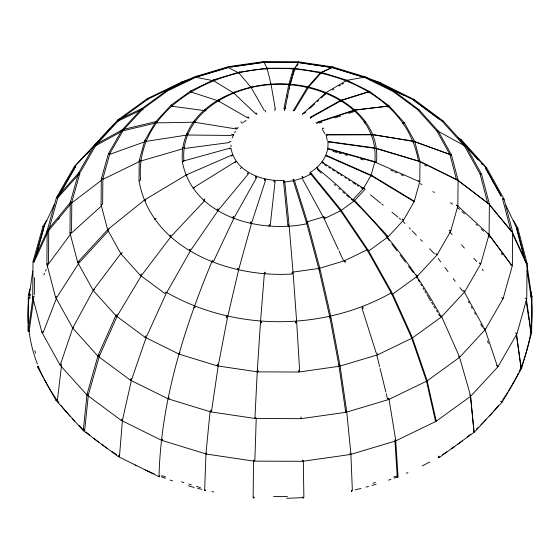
<?xml version="1.0" encoding="UTF-8"?>
<svg xmlns="http://www.w3.org/2000/svg" width="560" height="560" viewBox="0 0 560 560"><rect width="100%" height="100%" fill="white"/><g stroke="black" fill="none" stroke-linecap="round" stroke-linejoin="round"><path stroke-width="0.84" d="M74.767 167.566L74.774 166.334L95.193 144.718L122.724 129.591L156.31 121.527M29.953 288.953L28.329 294.756L28 331.093L29.568 330.372M29.855 298.557L29.89 294.252L28.329 294.756M513.716 220.752L517.881 228.249L527.058 263.242L526.743 298.886L516.929 333.816L498.015 366.688L470.715 396.235L436.079 421.33L395.444 441.007L350.364 454.503L302.582 461.3L253.925 461.146L206.262 454.034L161.434 440.251L121.149 420.315L86.975 395.003L60.207 365.274L41.881 332.283L32.704 297.297L33.026 261.646L42.833 226.723L46.277 220.745M34.286 294.84L34.44 277.564M458.038 137.389L461.538 139.979L486.759 167.986L504.021 199.073L512.666 232.043L512.365 265.629L503.125 298.543L485.296 329.511L459.578 357.357L426.944 381.003L388.654 399.539L346.185 412.251L301.154 418.663L255.311 418.509L210.406 411.817L168.161 398.825L130.207 380.044L98.007 356.188L72.786 328.181L55.524 297.101L46.872 264.131L47.173 230.545L56.42 197.631L74.242 166.663L101.353 137.809M370.244 79.646L380.163 82.698L414.337 99.61L443.331 121.086L466.039 146.307L481.586 174.293L489.377 203.98L489.104 234.227L480.781 263.858L464.73 291.746L441.567 316.82L412.188 338.107L377.706 354.795L339.465 366.247L298.921 372.015L257.642 371.882L217.21 365.855L179.172 354.158L144.998 337.246L116.004 315.77L93.296 290.549L77.749 262.556L69.958 232.876L70.231 202.629L78.554 172.998L94.605 145.11L117.768 120.036L147.147 98.749L181.622 82.061L189.938 79.569M71.533 231.294L71.799 202.132L80.059 172.718L78.554 172.998M101.08 204.729L101.311 178.99L108.395 153.762L122.052 130.025L141.771 108.682L166.782 90.566L196.126 76.356L228.676 66.612L263.186 61.698L298.326 61.817L332.745 66.948L365.113 76.902L394.205 91.294L418.887 109.578L438.214 131.047L451.444 154.868L458.073 180.138L457.842 205.877L450.758 231.098L437.101 254.842L417.382 276.178L392.371 294.301L391.377 292.789C322.875 331.499 234.164 331.422 165.956 292.061L164.948 293.566L140.266 275.289L120.939 253.82L107.709 229.999L101.08 204.729L102.648 204.001L102.879 178.486L109.9 153.489L123.438 129.955L142.982 108.808L141.771 108.682M139.034 180.775L139.216 160.517L144.788 140.665L155.54 121.989L171.052 105.196L190.736 90.93L213.829 79.751L239.449 72.086L266.602 68.222L294.252 68.306L321.342 72.345L346.815 80.178L369.705 91.511L389.13 105.896L404.341 122.787L414.757 141.54L419.972 161.42L419.79 181.678L414.211 201.53L403.466 220.206L387.947 236.999L368.27 251.265L367.276 249.753L344.435 260.806L319.109 268.387L292.257 272.209L292.404 273.98C230.293 278.138 151.046 249.536 139.034 180.775L140.602 180.047C134.575 111.72 207.529 72.275 266.742 68.754C328.16 64.638 406.525 92.918 418.397 160.916L419.972 161.42M182.364 161.931C178.339 106.666 243.145 79.961 289.646 84.203C330.771 86.688 381.633 115.136 376.404 162.561L374.836 161.826C379.869 107.527 316.281 80.717 270.676 84.672C230.069 86.94 179.711 114.408 183.932 161.21L182.364 161.931C192.675 216.328 259.644 233.996 307.132 223.678L306.677 221.956L324.1 216.741L324.835 218.379L340.795 210.651L354.396 200.795L365.12 189.189L363.734 188.02L371.042 175.322L374.836 161.826M231 146.818L231.021 145.068M229.411 148.925L230.972 148.204C235.242 171.766 262.36 181.937 283.857 180.341L284.004 182.105L293.671 180.733L302.792 178.003L311.01 174.02L310.016 172.508C320.761 166.187 329.336 154.49 327.845 141.533L329.42 142.037M438.256 457.268L439.243 457.548L474.551 431.97L502.383 401.842L521.675 368.326L531.671 332.717L532 296.373L530.691 291.396M497.518 366.744L484.778 328.608M204.638 490.525L205.961 453.614L210.112 411.271L211.512 411.257L218.19 366.149M265.692 273.182L264.397 272.972L260.47 322.28L257.271 371.252L254.933 418.019L256.249 417.809L254.863 460.439L253.54 460.768L253.148 497.819L254.471 497.434M159.026 476.434C160.874 401.793 183.715 329.476 212.128 261.037L213.423 261.625M145.544 141.477L187.096 135.023L187.201 133.63M119.483 456.316L122.395 420.973M464.205 290.843L464.142 291.585L484.764 329.462M264.747 273.889L264.908 272.125M269.248 226.289L269.416 224.525M260.827 323.05L260.995 321.286M274.162 182.077L274.323 180.313M257.642 371.882L257.803 370.118M255.311 418.509L255.416 417.333M254.03 459.97L253.925 461.146L254.086 460.614M253.638 496.965L253.533 498.141L253.701 497.609M83.321 430.269L86.968 394.513L98.035 355.586L116.081 315.049M84.665 430.696L88.228 395.843M270.291 224.714L275.1 181.37L273.833 180.957M61.425 366.317L57.358 400.582L56.133 399.973M33.593 299.523L29.12 331.632L28.287 330.715L33.005 296.87L33.831 297.829M29.372 294.833L32.746 271.068M227.36 318.22L218.316 365.295L216.937 365.176M283.892 108.745L288.701 84.91M284.991 109.06L289.975 84.343L294.602 68.397L298.683 61.887L297.381 62.517M285.292 108.612L285.635 106.911M287.525 97.559L287.861 95.865M289.233 89.061L289.576 87.36M122.465 420.112L131.334 380.681M371.686 175.945L371.798 175.462L326.613 155.505L326.438 155.953L371.686 175.945L413.469 201.271L413.462 200.718M436.429 254.569L436.576 253.932M227.717 316.519L238.777 269.297L237.454 268.891M142.45 108.353L118.377 119.735L118.041 121.002L140.497 110.383M237.664 269.85L238.126 268.128M250.53 223.496L250.999 221.774M226.415 317.919L226.877 316.197M264.516 180.635L264.985 178.92M217.21 365.855L217.672 364.133M210.406 411.817L210.868 410.095M206.262 454.034L206.57 452.893M205.254 489.748L204.939 490.896L205.415 490.406M239.008 268.45L251.643 222.943L250.362 222.404M35.7 255.934L43.841 226.947L54.117 204.932M35.749 257.019L43.876 228.095M49.21 228.368L57.918 197.358L56.42 197.631M232.323 137.886L233.786 134.176M88.312 394.989L99.351 356.181L117.341 315.756M288.946 84.07L293.314 69.013L294.602 68.397M289.919 85.659L292.341 77.322M292.824 75.649L294.518 69.811L295.876 67.655M294.091 68.838L294.252 68.306M289.478 84.735L289.646 84.203M229.978 66.983L263.326 62.237L298.158 62.349L298.326 61.817M284.662 108.892L284.501 110.656M251.909 222.117L265.363 180.908M459.018 357.224L459.305 356.391L441.651 316.652M131.523 379.841L146.314 337.043M309.897 173.971L310.156 173.264L311.003 173.04L340.235 208.985M43.127 332.654L56.455 298.263M43.841 274.918L44.513 273.343M45.521 270.984L46.2 269.409M47.208 267.043L47.88 265.468M33.404 261.275L47.243 230.86M33.985 262.339L47.425 232.785M402.696 219.842L402.941 219.303M146.678 336.252L166.264 293.363M212.184 262.017L212.933 260.386M232.925 218.078L233.674 216.447M194.04 307.965L194.789 306.327M255.451 177.849L256.2 176.218M179.172 354.158L179.921 352.527M168.161 398.825L168.91 397.194M161.931 439.159L161.434 440.251L162.183 439.852M159.733 475.748L159.236 476.84L118.174 456.519L83.328 430.703L56.035 400.4L37.359 366.765L38.36 366.135M322.238 163.268L323.015 162.064M379.666 83.783L380.163 82.698L379.407 83.097L413.329 99.883L442.106 121.198L464.646 146.23L480.074 174.013L487.802 203.476L489.377 203.98M213.794 260.841L233.786 218.477M441.294 315.854L440.958 316.568C410.214 259.371 367.661 208.999 317.1 168.315L317.744 167.979M147.161 99.729L147.756 98.532M438.711 457.506L439.236 456.568M234.584 216.937L256.683 177.464L255.479 176.687M166.691 292.614L190.61 250.481L189.385 249.718M59.584 194.096L75.166 167.027M58.786 195.853L75.628 166.593L74.242 166.663L75.166 167.433M80.486 171.976L95.984 145.04L118.972 120.155L117.768 120.036L118.573 120.939M234.612 132.741L235.438 131.313M191.464 90.692L190.75 91.917L217.28 100.555M117.796 315.007L141.61 275.275M293.195 110.887L307.251 87.549M294.455 110.537L308.532 87.171L321.545 72.478L332.983 67.06L320.992 72.541M296.772 66.213L298.13 64.057M56.763 297.465L78.519 263.662M218.911 99.631L218.113 100.821L247.828 117.929M189.294 250.684L190.302 249.179M217.105 210.252L218.106 208.747M247.303 173.817L248.304 172.312M144.998 337.246L146.006 335.741M130.207 380.044L131.215 378.539M121.149 420.315L121.821 419.314M119.175 455.014L118.174 456.519L119.182 456.246M413.665 100.611L414.337 99.61L413.329 99.883M416.703 275.814L417.109 275.219M191.1 249.774L218.421 210.049L248.612 173.614M427.126 380.856L436.072 420.35L435.54 421.239L426.377 380.786L426.93 380.016L412.174 337.12M47.999 264.67L70.567 234.108M121.219 253.015L93.492 289.849L72.926 327.593L60.312 364.791L61.523 365.456M142.142 274.582L171.213 236.292M364.595 188.286L364.238 188.727L322.602 162.47M70.721 202.083L47.593 230.076L48.132 231.231L70.091 204.652M58.24 219.296L59.332 217.966M214.501 79.618L213.577 80.717L233.086 92.638M307.818 86.912L320.229 72.905L321.545 72.478M56.903 197.232L79.1 172.529L79.31 173.81M57.176 198.443L78.729 174.461M169.876 236.299L171.094 234.955M203.679 200.305L204.904 198.961M140.266 275.289L141.491 273.938M240.387 168.693L241.612 167.349M116.004 315.77L117.222 314.426M98.007 356.188L99.225 354.844M86.975 395.003L87.787 394.107M83.328 430.703L84.546 429.359M234.787 92.015L233.807 93.079L255.78 113.932M78.057 261.898L108.101 229.243L144.746 199.815L186.592 174.762L231.952 155.064M78.988 262.927L108.367 231M87.241 154.021L90.139 150.878M238.273 127.428L236.67 129.164L236.67 127.932L235.284 128.002M363.734 188.02L353.185 199.444L354.396 200.795M171.808 235.655L204.428 200.928M100.52 138.565L115.402 122.871M117.187 120.988L118.377 119.735M320.873 72.835L321.342 72.345M307.895 87.479L308.364 86.996M298.158 62.349L332.269 67.431L332.745 66.948M293.839 110.817L294.308 110.327M395.696 440.041L394.919 440.832L397.292 477.491L398.069 476.644L395.696 440.041L389.046 399.413M387.184 236.523L387.674 236.04M29.288 295.442L30.135 294.63M229.229 66.549L228.172 67.522L238.175 72.604M303.338 113.337L325.969 92.596L346.878 80.332L345.583 80.57M304.43 113.365L305.725 112.182M309.589 108.64L314.748 103.915M317.324 101.549L318.612 100.366M321.195 98.007L325.703 93.87M71.085 233.408L101.556 205.849M240.03 72.037L238.945 72.996L251.258 87.724L264.215 110.39M388.108 399.245L388.906 398.573M154.665 219.408L156.051 218.253M193.165 188.636L194.558 187.481M120.939 253.82L122.332 252.665M234.969 162.68L236.362 161.525M93.296 290.549L94.682 289.394M72.786 328.181L73.717 327.411M60.207 365.274L61.6 364.119M56.035 400.4L56.966 399.63M485.828 168.756L486.759 167.986L485.359 167.909L501.256 196.532M426.377 380.786L411.579 337.771L391.706 293.839L392.364 293.314M71.19 203.322L101.577 180.201M119.672 119.658L148.141 99.029L182.357 82.46L181.622 82.061L182.119 83.146M143.689 108.29L167.769 90.846L166.782 90.566M243.376 122.388L246.092 120.421M351.365 491.176L352.359 490.455L350.868 453.586L346.773 412.202M262.451 62.524L263.648 61.712L267.078 68.25L271.019 84.217L275.31 108.969M349.867 454.258L350.868 453.586M265.867 69.041L267.078 68.25M353.535 200.214L354.123 199.829M144.249 200.662L145.754 199.71M185.969 175.672L187.481 174.727M107.709 229.999L109.214 229.047M231.266 156.009L232.771 155.057M77.749 262.556L79.254 261.611M55.524 297.101L56.525 296.464M41.881 332.283L42.889 331.653M193.655 187.642L235.522 161.651M332.388 89.95L333.872 89.082M339.066 86.03L340.55 85.162M342.041 84.287L343.525 83.419M368.396 91.714L340.473 100.443L310.212 117.355L311.304 117.348L341.614 100.415L369.614 91.658M310.156 173.264L339.983 209.944L367.535 250.677L368.256 250.278L391.937 292.558M95.13 146.013L121.814 131.348M346.066 80.584L346.815 80.178M325.969 92.407L325.213 92.806L325.22 94.045M332.269 67.431L364.364 77.301L365.113 76.902M303.373 113.12L302.624 113.519L302.624 114.751M103.04 179.298L139.398 161.581M164.185 91.42L182.112 82.74M168.553 90.461L196.854 76.762L196.126 76.356M362.404 307.951L363.279 307.538M69.958 232.876L71.526 232.148M46.872 264.131L48.44 263.403L48.741 230.048L47.173 230.545M32.704 297.297L34.272 296.569M191.849 78.911L181.377 83.027L182.203 81.928L196.742 76.209L195.874 77.322L212.737 80.556M109.151 154.574L144.739 141.771M339.983 209.944L340.781 209.664L368.256 250.278M317.912 122.017L353.871 110.194L388.892 106.022L354.718 110.082M318.045 122.423L354.879 110.32M319.354 123.025L321.804 122.22M334.859 117.929L340.571 116.053M348.733 113.372L354.445 111.489M139.216 160.517L140.784 160.02M182.49 147.931L184.058 147.434M101.311 178.99L102.879 178.486M229.474 141.715L231.035 141.218M70.231 202.629L71.799 202.132M33.026 261.646L34.594 261.149M344.505 261.758L345.422 261.478M197.687 76.517L229.124 67.102L228.676 66.612M198.275 76.538L228.144 67.599M372.995 483.182L375.487 482.433M393.757 476.966L396.249 476.217M140.175 161.203L182.616 148.862M183.092 161.119L230.202 148.092M368.697 91.784L369.705 91.511M341.789 100.24L340.781 100.513L340.788 101.745M364.364 77.301L393.197 91.567L394.205 91.294M311.521 117.152L310.513 117.425L310.52 118.657M345.674 411.887L338.94 365.75L329.924 317.611L330.981 317.338M122.577 130.928L155.225 123.095M298.466 371.448L299.663 371.196L296.758 323.211M144.788 140.665L146.293 140.392M186.34 134.211L187.845 133.938M108.395 153.762L109.9 153.489M231.455 134.652L232.96 134.372L232.967 135.604M44.338 226.443L42.833 226.723L43.841 227.36M346.416 80.416L365.225 77.042L380.317 82.852L378.924 83.083M324.737 92.799L325.969 92.596M324.1 217.56L325.087 217.413M230.692 67.102L263.284 62.468M184.303 148.505L229.579 142.52M307.377 221.942L294.175 179.816L293.034 179.76L306.509 222.768L318.969 269.332L320.061 269.199M389.13 105.896L387.905 106.008L387.912 107.24M353.99 110.292L355.215 110.18M393.197 91.567L417.662 109.69L418.887 109.578M318.437 122.269L317.212 122.381L317.219 123.62L315.875 122.626M442.106 121.198L443.331 121.086M461.538 139.979L460.313 140.091L478.366 160.146M302.029 177.128L303.044 177.037M295.498 322.448L296.702 322.343M257.271 371.252L258.58 371.182M155.54 121.989L156.926 121.919M193.774 121.303L195.153 121.233L195.16 122.465M122.052 130.025L123.438 129.955M94.605 145.11L95.984 145.04M340.473 100.443L341.614 100.415M156.933 122.878L194.299 122.206L235.809 128.905M327.187 134.589L371.679 134.449L414.253 141.554L451.052 154.924M372.302 134.813L326.872 134.96L326.319 134.596M306.509 222.768L307.636 222.761L319.837 268.359M264.152 62.468L297.339 62.58M273.588 496.44L287.427 496.482M187.096 135.023L231.343 135.457M291.921 273.119L293.139 273.154L296.639 321.475M161.224 439.789L162.666 439.866M260.47 322.28L261.772 322.35M404.341 122.787L402.948 122.71L402.948 123.942M365.729 121.856L364.329 121.779L364.336 123.011M417.662 109.69L436.821 130.97L438.214 131.047M323.855 128.289L322.455 128.212L322.462 129.444M464.646 146.23L466.039 146.307M171.052 105.196L172.263 105.315M204.498 109.697L205.702 109.816L205.709 111.048M240.807 122.024L242.018 122.143L242.018 123.375M171.325 106.155L203.91 110.544M167.972 398.244L169.4 398.44M289.1 225.526L287.875 225.358L283.507 181.048L284.739 181.286M374.549 147.903L328.293 141.498L328.615 141.932L375.795 148.456L419.363 161.357L457.576 180.131L488.971 204.043L512.33 232.183L526.764 263.473L531.713 296.653L530.88 295.841M298.214 62.58L332.43 67.683L362.964 77.07M372.533 134.582L413.511 141.169L450.205 154.504M414.757 141.54L413.245 141.253L413.245 142.485M372.925 134.813L371.413 134.526L371.413 135.758M436.821 130.97L449.932 154.581L451.444 154.868M327.558 134.96L326.046 134.673L327.25 140.476M480.074 174.013L481.586 174.293M504.021 199.073L502.509 198.786L510.874 230.692M516.369 227.962L517.881 228.249M226.17 317.1L227.521 317.359M268.912 225.232L270.193 225.582M190.736 90.93L191.723 91.21M218.099 99.841L219.086 100.121L219.093 101.353M247.814 116.949L248.801 117.222L248.808 118.454M148.141 99.029L147.147 98.749L147.812 99.757M329.238 148.799L374.605 161.63M418.831 180.992L419.097 181.524L375.592 162.344L328.468 149.023L328.398 148.561M333.088 151.354L337.288 152.544M338.961 153.013L341.481 153.727M344.834 154.679L347.354 155.386M360.773 159.187L363.293 159.901M376.243 148.267L419.363 161.357M161.637 475.713L165.767 476.987M181.461 481.81L183.939 482.573M188.888 484.092L191.366 484.855M196.322 486.381L200.452 487.648M364.406 121.674L365.239 121.933M500.633 401.541L501.9 401.947M374.955 148.05L376.53 148.561M458.073 180.138L456.505 179.627L449.932 154.581M511.098 231.532L512.666 232.043M525.49 262.731L527.058 263.242M530.432 295.869L532 296.373M485.436 167.804L486.612 168.196L465.843 146.454L437.934 131.145M193.921 307.118L195.272 307.573M375.704 81.851L404.39 95.613M390.768 170.156L393.127 171.192M394.702 171.885L397.061 172.928M400.995 174.657L403.354 175.7M418.222 180.943L419.79 181.678M456.274 205.142L457.842 205.877M327.782 148.512L329.35 149.247M487.529 233.492L489.104 234.227M510.797 264.894L512.365 265.629M525.168 298.151L526.743 298.886M530.103 331.982L531.671 332.717M264.369 179.487L265.629 180.082M419.629 161.266L457.576 180.131M424.767 165.284L426.314 166.047M413.511 141.169L414.253 141.554M502.775 198.709L503.776 199.255M213.829 79.751L214.564 80.157M234.059 92.113L234.787 92.519M256.032 112.966L256.767 113.372L256.767 114.604M324.1 217.973L324.835 218.379M397.082 477.204L397.817 477.61L397.082 475.972M232.925 216.979L234.157 217.693M371.798 175.462L412.713 200.263M516.642 227.885L517.678 228.515M324.422 164.647L326.606 166.026M328.79 167.405L330.246 168.322M332.43 169.701L334.621 171.08M336.805 172.452L338.989 173.831M340.445 174.755L341.901 175.672M344.813 177.506L346.276 178.43M348.46 179.802L349.916 180.726M352.828 182.56L355.74 184.401M357.196 185.318L358.659 186.235M360.843 187.614L363.027 188.993M412.706 200.571L414.211 201.53M371.042 175.322L372.547 176.274M449.253 230.146L450.758 231.098M325.864 155.358L327.369 156.317M479.276 262.899L480.781 263.858M501.62 297.584L503.125 298.543M515.424 332.857L516.929 333.816M520.667 367.689L521.675 368.326M420.49 183.68L421.946 184.604M432.894 191.569L434.35 192.493M450.408 202.699L452.592 204.092M413.665 100.205L439.082 119.028M37.555 366.359L38.598 367.136M457.646 180.131L487.557 202.916M217.273 209.16L218.421 210.049M370.461 194.88L380.52 203.021M381.864 204.106L383.208 205.191M391.923 212.247L397.964 217.126M399.301 218.211L400.645 219.296M402.08 219.044L403.466 220.206M435.708 253.673L437.101 254.842M322.154 161.798L323.54 162.967M463.344 290.584L464.73 291.746M483.91 328.349L485.296 329.511M496.629 365.519L498.015 366.688M501.459 401.065L502.383 401.842M317.429 169.631L321.321 173.04M334.299 184.394L335.594 185.535M338.842 188.37L340.137 189.511M342.734 191.779L344.68 193.48M346.626 195.188L349.216 197.456M351.162 199.164L352.464 200.298M511.945 265.713L488.614 234.22L456.883 205.191M457.513 207.571L459.424 209.3M461.965 211.603L464.513 213.913M475.965 224.294L477.232 225.449M481.054 228.914L483.595 231.217M403.186 221.62L404.985 223.468M409.171 227.78L410.368 229.019M412.167 230.867L416.36 235.179M420.553 239.498L422.352 241.346M429.534 248.745L434.329 253.68M354.711 200.466L387.086 235.403M449.729 232.05L452.074 234.612M461.468 244.853L464.401 248.059M473.795 258.307L476.728 261.506M414.372 99.778L416.108 101.696M239.449 72.086L239.89 72.576M251.762 86.814L252.21 87.304M265.153 110.236L265.601 111.958M351.414 490.875L351.855 491.365L351.561 490.217M481.285 163.38L482.447 164.675M386.736 235.648L387.947 236.999M416.171 274.827L417.382 276.178M316.806 167.594L318.017 168.945M440.356 315.462L441.567 316.82M458.766 356.454L459.578 357.357M469.497 394.884L470.715 396.235M473.746 431.067L474.551 431.97M375.403 148.022L375.795 148.456M489.363 204.778L511.546 231.504M387.086 237.671L389.186 240.457M391.804 243.943L397.047 250.922M400.19 255.108L405.433 262.08M408.576 266.266L413.294 272.545M438.123 258.384L440.72 261.856M444.885 267.414L448 271.579M453.201 278.523L455.28 281.302M459.956 287.546L462.56 291.018M488.663 234.234L511.406 264.943M488.446 236.068L489.475 237.461M501.333 253.47L502.362 254.863M488.145 233.534L488.614 234.22M339.801 209.139L340.795 210.651M411.194 336.595L412.188 338.107M426.279 379.995L426.944 381.003M435.085 419.818L436.079 421.33M438.249 456.036L439.243 457.548M482.328 269.115L483.252 270.55M144.746 199.815L145.495 201.026M416.36 276.787L417.256 278.285M418.145 279.783L419.489 282.037M420.826 284.291L421.722 285.789M423.059 288.043L423.955 289.541M424.844 291.039L426.188 293.293M427.077 294.791L430.654 300.797M431.543 302.295L432.887 304.549M433.776 306.047L435.12 308.301M436.457 310.555L437.353 312.053M438.69 314.307L439.586 315.805M367.535 250.677L391.706 293.839M485.828 168.35L500.92 195.517M322.861 130.158L324.856 133.749M468.412 301.504L469.231 303.009M471.282 306.775L472.101 308.287M474.565 312.802L475.384 314.307M480.718 324.1L482.356 327.11M302.666 179.319L323.435 217.357M506.009 205.604L516.88 228.473L524.713 258.335M512.624 233.842L525.938 262.703M323.848 218.12L338.331 249.501M339.059 251.069L343.406 260.484M392.721 294.112L411.817 336.329M344.435 260.806L345.177 262.444M362.292 306.873L363.027 308.504M302.057 176.365L302.792 178.003M376.971 353.164L377.706 354.795M388.164 398.447L388.654 399.539M394.954 439.915L395.444 441.007M487.529 340.907L488.376 343.378M361.928 307.986L376.306 353.318M375.445 161.868L375.592 162.344M459.305 356.391L470.442 395.276L474.033 431.998L470.533 396.123M480.025 263.046L480.228 263.781M43.281 226.401L43.589 227.535M266.602 68.222L266.742 68.754M270.529 84.14L270.676 84.672M263.186 61.698L263.326 62.237M274.82 108.857L274.967 110.628M295.827 322.63L295.967 323.162L295.82 321.398M516.586 228.795L523.537 255.283M523.971 256.935L524.839 260.246M319.109 268.387L319.557 270.109M330.029 316.533L330.477 318.255M293.223 179.011L293.671 180.733M339.017 364.525L339.465 366.247M345.73 410.529L346.185 412.251M350.07 453.355L350.364 454.503M34.881 350.63L35.546 353.157M376.775 354.984L379.659 366.772M380.072 368.452L385.833 392.021M386.246 393.701L387.485 398.755M320.25 270.046L330.785 316.498M318.969 269.332L329.924 317.611M331.142 318.199L339.969 365.337M450.002 230.286L450.121 230.93M527.156 270.956L530.957 296.45A252.014 184.611 -0.2 0 1 531.174 328.356M526.358 299.068L531.3 332.948M526.155 300.734L528.99 320.187M529.235 321.881L530.712 332.031M340.095 366.184L346.682 411.341M516.488 333.935L521.234 368.501M516.292 333.865L520.919 367.514M302.561 497.084L302.694 498.036M284.823 182.147L289.016 224.658M289.17 226.387L293.062 272.286M288.218 224.581L288.358 226.345M298.781 370.251L298.921 372.015M301.014 416.892L301.154 418.663M302.484 460.124L302.582 461.3M303.044 497.119L303.142 498.302M303.317 460.474L303.877 497.476M142.982 108.808L142.982 110.04M29.89 294.252L29.897 295.491M530.628 332.64A252.014 184.611 -0.2 0 1 521.339 366.499M520.667 368.102A252.014 184.611 -0.2 0 1 518.987 371.917M518.287 373.443A252.014 184.611 -0.2 0 1 508.844 390.677M507.913 392.14A252.014 184.611 -0.2 0 1 502.502 400.064M498.393 405.503A252.014 184.611 -0.2 0 1 493.514 411.46M492.38 412.769A252.014 184.611 -0.2 0 1 489.496 416.01M485.905 419.839A252.014 184.611 -0.2 0 1 480.928 424.837M478.359 427.287A252.014 184.611 -0.2 0 1 476.399 429.093M470.561 434.231A252.014 184.611 -0.2 0 1 467.292 436.954M462.581 440.685A252.014 184.611 -0.2 0 1 457.723 444.332M454.888 446.376A252.014 184.611 -0.2 0 1 451.276 448.875M446.873 451.801A252.014 184.611 -0.2 0 1 442.379 454.65M429.744 461.972A252.014 184.611 -0.2 0 1 422.121 465.955M407.904 472.591A252.014 184.611 -0.2 0 1 406.287 473.284M396.536 477.232A252.014 184.611 -0.2 0 1 394.142 478.135M390.936 479.318A252.014 184.611 -0.2 0 1 388.507 480.179M376.152 484.225A252.014 184.611 -0.2 0 1 371.966 485.464M368.599 486.416A252.014 184.611 -0.2 0 1 366.058 487.109M360.962 488.425A252.014 184.611 -0.2 0 1 354.984 489.86M303.044 497.532A252.014 184.611 -0.2 0 1 286.608 498.267M213.71 491.946A252.014 184.611 -0.2 0 1 212.009 491.61M201.845 489.37A252.014 184.611 -0.2 0 1 197.589 488.327M194.194 487.452A252.014 184.611 -0.2 0 1 188.293 485.835M172.55 480.9A252.014 184.611 -0.2 0 1 170.114 480.046M165.284 478.296A252.014 184.611 -0.2 0 1 161.315 476.777M154.056 473.844A252.014 184.611 -0.2 0 1 145.264 469.966M136.675 465.815A252.014 184.611 -0.2 0 1 135.142 465.031M116.585 454.531A252.014 184.611 -0.2 0 1 111.384 451.206M107.016 448.259A252.014 184.611 -0.2 0 1 102.032 444.724M98.546 442.141A252.014 184.611 -0.2 0 1 93.8 438.438M89.845 435.19A252.014 184.611 -0.2 0 1 86.016 431.893M82.831 429.03A252.014 184.611 -0.2 0 1 78.967 425.39M74.613 421.036A252.014 184.611 -0.2 0 1 72.191 418.509M70.42 416.591A252.014 184.611 -0.2 0 1 60.998 405.426M58.947 402.745A252.014 184.611 -0.2 0 1 56.966 400.043M55.937 398.587A252.014 184.611 -0.2 0 1 44.079 379.015M43.295 377.468A252.014 184.611 -0.2 0 1 38.367 366.548M37.387 364.07A252.014 184.611 -0.2 0 1 29.043 331.023M28.301 323.295A252.014 184.611 -0.2 0 1 29.029 297.395"/></g></svg>
